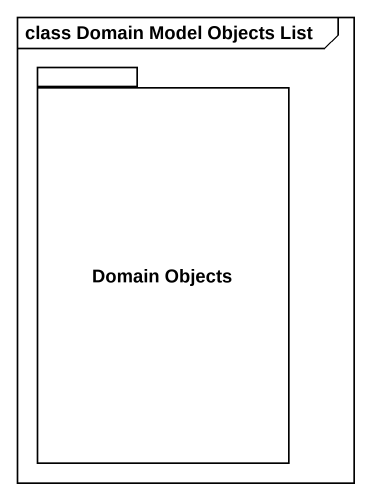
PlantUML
@startuml
mainframe class Domain Model Objects List
package "Domain Objects" as Domain_Objects {
}
@enduml
